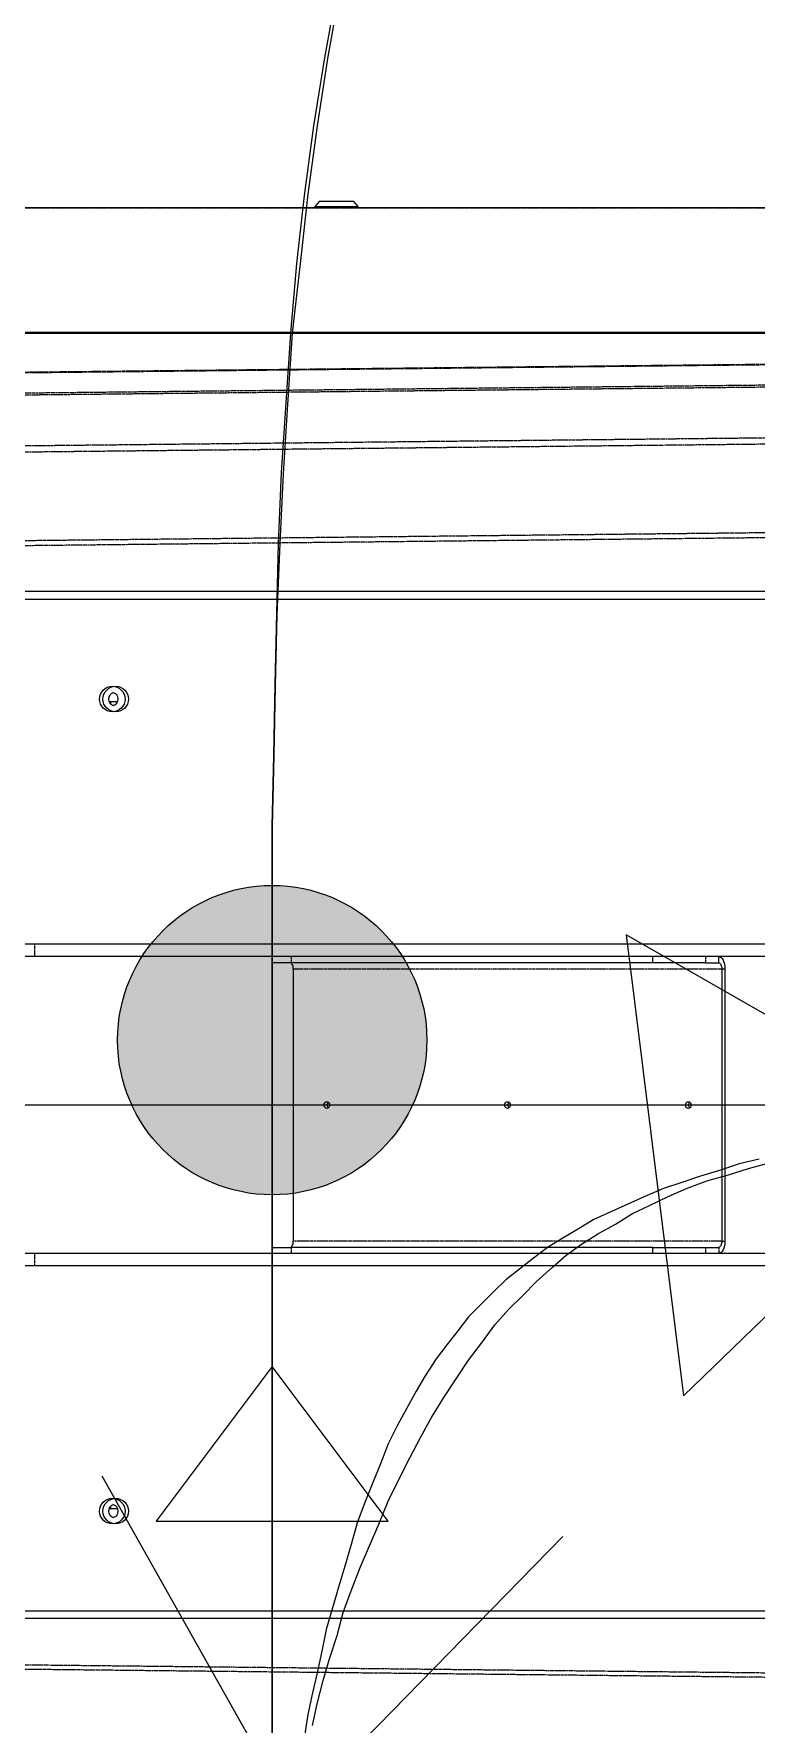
# Model space of a CAD drawing. Header units: millimetres. Extents: x -18594 to 273470, y -238787 to 48452.
# Drawn here: x 179193 to 179660, y -32218 to -31125 of the extents above; entities that cross this region are included whole.
import ezdxf

# ---------------------------------------------------------------- set-up
doc = ezdxf.new("R2010")
doc.units = ezdxf.units.MM
doc.linetypes.add('Xref AGV layout$0$CENTERX2', pattern=[20.32, 12.7, -2.54, 2.54, -2.54])
doc.linetypes.add('Xref AGV layout$0$PHANTOM', pattern=[2.5, 1.25, -0.25, 0.25, -0.25, 0.25, -0.25])
doc.layers.add('AM_BOR', color=4, linetype='Continuous', lineweight=25)
doc.layers.add('Xref AGV layout$0$ANNOTATION', color=5, linetype='Continuous')
for name, color, linetype, true_color in [('Xref AGV layout$0$Ndc8_F_Moderate', 5, 'Continuous', 0x0000ff), ('Xref AGV layout$0$Ndc8_F_TurnRightModerate', 5, 'Continuous', 0x0000ff), ('Xref AGV layout$0$Ndc8_Point', 7, 'Continuous', 0x000080), ('Xref AGV layout$0$Ndc8_R_Fast', 1, 'Continuous', 0xff0000), ('Xref AGV layout$0$Ndc8_R_Moderate', 1, 'Continuous', 0xff0000), ('Xref AGV layout$0$Ndc8_R_TurnLeftModerate', 1, 'Continuous', 0xff0000)]:
    doc.layers.add(name, color=color, linetype=linetype, true_color=true_color)

# ---------------------------------------------------------------- blocks, each defined once
blk = doc.blocks.new('Xref AGV layout$0$A$C6D3E55E3')
at = {"color": 7, "linetype": 'Continuous', "lineweight": 25}
for p, q in [((2729.7, 1706.1), (2726.7, 1702.8)), ((2729.7, 1706.1), (2740.1, 1706.1)), ((2740.1, 1706.1), (2751.7, 1706.1)), ((2754.7, 1702.8), (2751.7, 1706.1)), ((3234.8, 1701.8), (2147.2, 1701.8)), ((2726.7, 1702.8), (2726.7, 1701.8)), ((2726.7, 1702.8), (2739.9, 1702.8)), ((2739.9, 1702.8), (2754.7, 1702.8)), ((2754.7, 1701.8), (2754.7, 1702.8)), ((3169.6, 1621.2), (2149.2, 1621.2)), ((2149.2, 1620.9), (3171.2, 1620.9)), ((3140.3, 1453.8), (2149.2, 1453.8)), ((2308.9, 1448.8), (3140.9, 1448.8)), ((2593.6, 1382.8), (2599.4, 1382.8)), ((2594.6, 1382.8), (2594.6, 1381.3)), ((2545.8, 1225.8), (2488.5, 1225.8)), ((3102.1, 1225.8), (2545.8, 1225.8)), ((2545.8, 1217.8), (2488.5, 1217.8)), ((3102.1, 1217.8), (2545.8, 1217.8)), ((2699, 1217.8), (2699, 1213.8)), ((2711.5, 1213.8), (2699, 1213.8)), ((2945.3, 1213.8), (2711.5, 1213.8)), ((2979.5, 1213.8), (2945.3, 1213.8)), ((2979.5, 1213.8), (2988, 1213.8)), ((2712.8, 1209.8), (2712.8, 1033.8)), ((2990, 1209.8), (2990, 1033.8)), ((2992, 1209.8), (2992, 1033.8)), ((2699, 1029.8), (2699, 1025.8)), ((2699, 1029.8), (2711.5, 1029.8)), ((2945.3, 1029.8), (2711.5, 1029.8)), ((2945.3, 1029.8), (2979.5, 1029.8)), ((2979.5, 1029.8), (2988, 1029.8)), ((2545.8, 1025.8), (2488.5, 1025.8)), ((2545.8, 1017.8), (2488.5, 1017.8)), ((3102.1, 1025.8), (2545.8, 1025.8)), ((3102.1, 1017.8), (2545.8, 1017.8)), ((2599.4, 860.8), (2593.6, 860.8)), ((2594.6, 862.4), (2594.6, 860.8)), ((3140.3, 789.8), (2149.2, 789.8)), ((2308.9, 794.8), (3140.9, 794.8))]:
    blk.add_line(p, q, dxfattribs=at)
at = {"color": 8, "linetype": 'Xref AGV layout$0$PHANTOM', "lineweight": 18}
for p, q in [((2147.2, 1701.8), (3234.6, 1701.8)), ((3156.4, 1602.1), (2147.2, 1591.3)), ((2147.2, 1591.1), (3156.3, 1602)), ((3150.2, 1588.6), (2147.2, 1577.8)), ((2147.2, 1576.8), (3150, 1587.5)), ((3144.9, 1554.4), (2147.2, 1543.7)), ((2147.2, 1539.9), (3144.5, 1550.6)), ((3142.3, 1493.1), (2147.2, 1482.4)), ((2147.2, 1479.4), (3142.2, 1490.1)), ((2545.8, 1217.8), (2545.8, 1225.8)), ((2711.5, 1217.8), (2711.5, 1213.8)), ((2945.3, 1213.8), (2945.3, 1217.8)), ((2979.5, 1217.8), (2979.5, 1213.8)), ((2988, 1213.8), (2988, 1217.8)), ((2712.8, 1209.8), (2990, 1209.8)), ((2990, 1209.8), (2992, 1209.8)), ((2711.5, 1029.8), (2711.5, 1025.8)), ((2990, 1033.8), (2712.8, 1033.8)), ((2945.3, 1025.8), (2945.3, 1029.8)), ((2979.5, 1029.8), (2979.5, 1025.8)), ((2988, 1029.8), (2988, 1025.8)), ((2990, 1033.8), (2992, 1033.8)), ((2545.8, 1017.8), (2545.8, 1025.8)), ((2147.2, 764.2), (3142.2, 753.5)), ((3142.3, 750.5), (2147.2, 761.2))]:
    blk.add_line(p, q, dxfattribs=at)
at = {"color": 7, "linetype": 'Continuous', "lineweight": 25, "flags": 128}
for points in [[(2712.8, 1209.8), (2712.8, 1210.6), (2712.7, 1211.4), (2712.5, 1212), (2712.2, 1212.7), (2711.9, 1213.1), (2711.6, 1213.5), (2711.2, 1213.7), (2710.8, 1213.8)], [(2988, 1217.8), (2988.7, 1217.7), (2989.5, 1217.2), (2990.2, 1216.5), (2990.8, 1215.5), (2991.3, 1214.3), (2991.6, 1212.9), (2991.9, 1211.4), (2992, 1209.8)], [(2988, 1213.8), (2988.3, 1213.7), (2988.7, 1213.5), (2989.1, 1213.1), (2989.4, 1212.7), (2989.6, 1212), (2989.8, 1211.4), (2989.9, 1210.6), (2990, 1209.8)], [(2734.5, 1123.9), (2735.2, 1123.8), (2735.8, 1123.3), (2736.2, 1122.6), (2736.3, 1121.8), (2736.2, 1121), (2735.8, 1120.3), (2735.2, 1119.9), (2734.5, 1119.7), (2733.8, 1119.9), (2733.2, 1120.3), (2732.8, 1121), (2732.7, 1121.8), (2732.8, 1122.6), (2733.2, 1123.3), (2733.8, 1123.8), (2734.5, 1123.9)], [(2851.4, 1123.9), (2852.1, 1123.8), (2852.7, 1123.3), (2853.1, 1122.6), (2853.2, 1121.8), (2853.1, 1121), (2852.7, 1120.3), (2852.1, 1119.9), (2851.4, 1119.7), (2850.7, 1119.9), (2850.1, 1120.3), (2849.7, 1121), (2849.6, 1121.8), (2849.7, 1122.6), (2850.1, 1123.3), (2850.7, 1123.8), (2851.4, 1123.9)], [(2968.3, 1123.9), (2969, 1123.8), (2969.6, 1123.3), (2970, 1122.6), (2970.1, 1121.8), (2970, 1121), (2969.6, 1120.3), (2969, 1119.9), (2968.3, 1119.7), (2967.6, 1119.9), (2967, 1120.3), (2966.6, 1121), (2966.5, 1121.8), (2966.6, 1122.6), (2967, 1123.3), (2967.6, 1123.8), (2968.3, 1123.9)], [(2710.8, 1029.8), (2711.2, 1029.9), (2711.6, 1030.1), (2711.9, 1030.5), (2712.2, 1031), (2712.5, 1031.6), (2712.7, 1032.3), (2712.8, 1033), (2712.8, 1033.8)], [(2992, 1033.8), (2991.9, 1032.3), (2991.6, 1030.8), (2991.3, 1029.4), (2990.8, 1028.2), (2990.2, 1027.2), (2989.5, 1026.4), (2988.7, 1026), (2988, 1025.8)], [(2990, 1033.8), (2989.9, 1033), (2989.8, 1032.3), (2989.6, 1031.6), (2989.4, 1031), (2989.1, 1030.5), (2988.7, 1030.1), (2988.3, 1029.9), (2988, 1029.8)]]:
    blk.add_lwpolyline(points, dxfattribs=at)
at = {"color": 7, "linetype": 'Continuous', "lineweight": 25}
for centre in [(2595.8, 1384.3), (2598, 1384.3), (2595.8, 859.3), (2598, 859.3)]:
    blk.add_circle(centre, 8.24, dxfattribs=at)
for centre, radius, start, end in [((2597.6, 1384.3), 4.25, 104.6574, 180.0794), ((2597.6, 1384.3), 4.25, 104.6439, 180.093), ((2595.4, 1384.3), 4.25, 279.9843, 80.0157), ((2597.6, 1384.3), 4.25, 179.9073, 255.3562), ((2597.6, 1384.3), 4.25, 179.9206, 255.3429), ((2736.9, 1121.8), 2.25, 128.8056, 231.1944), ((2853.8, 1121.8), 2.25, 128.8056, 231.1944), ((2970.7, 1121.8), 2.25, 128.8056, 231.1944), ((2597.6, 859.3), 4.25, 104.6571, 180.0794), ((2595.4, 859.3), 4.25, 279.9845, 80.0155), ((2597.6, 859.3), 4.25, 179.907, 255.3561)]:
    blk.add_arc(centre, radius, start, end, dxfattribs=at)
at = {"layer": 'Xref AGV layout$0$ANNOTATION', "linetype": 'Xref AGV layout$0$CENTERX2'}
blk.add_line((3438.3, 1121.8), (0, 1121.8), dxfattribs=at)
blk = doc.blocks.new('Xref AGV layout$0$AGV single reverse')
blk.add_blockref('Xref AGV layout$0$A$C6D3E55E3', (33309.9, -239033.2))
blk = doc.blocks.new('Xref AGV layout')
at = {"layer": 'Xref AGV layout$0$Ndc8_Point'}
h = blk.add_hatch(color=256, dxfattribs=at)
edge = h.paths.add_edge_path(flags=0)
edge.add_arc((179347, -31776), 100, 0, 360)
at = {"layer": 'Xref AGV layout$0$Ndc8_F_Moderate'}
for points in [[(179347, -32621), (179347, -31776)], [(179347, -31987), (179272, -32087), (179422, -32087), (179347, -31987)]]:
    blk.add_lwpolyline(points, dxfattribs=at)
at = {"layer": 'Xref AGV layout$0$Ndc8_F_TurnRightModerate'}
for points in [[(179347, -31776), (179347, -31730), (179347, -31684), (179347, -31638), (179348, -31592), (179349, -31546), (179350, -31500), (179351, -31455), (179353, -31409), (179356, -31364), (179359, -31319), (179363, -31274), (179368, -31230), (179374, -31185), (179381, -31141), (179381, -31141), (179389, -31097)], [(179793, -31832), (179576, -31708), (179613, -32006), (179793, -31832)], [(179373, -32219), (179376, -32205), (179380, -32190), (179384, -32176), (179389, -32161), (179393, -32146), (179393, -32146), (179398, -32132), (179404, -32117), (179410, -32103), (179416, -32089), (179422, -32074), (179429, -32060), (179436, -32046), (179443, -32033), (179450, -32020), (179458, -32007), (179466, -31995), (179474, -31983), (179483, -31971), (179491, -31960), (179491, -31960), (179500, -31950), (179509, -31941), (179518, -31932), (179528, -31923), (179537, -31915), (179547, -31908), (179558, -31901), (179569, -31895), (179580, -31888), (179591, -31883), (179603, -31877), (179615, -31872), (179628, -31867), (179642, -31863), (179642, -31863), (179655, -31859), (179670, -31855)]]:
    blk.add_lwpolyline(points, dxfattribs=at)
at = {"layer": 'Xref AGV layout$0$Ndc8_Point'}
blk.add_circle((179347, -31776), 100, dxfattribs=at)
at = {"layer": 'Xref AGV layout$0$Ndc8_R_Fast'}
blk.add_lwpolyline([(180135, -31818), (178535, -31818)], dxfattribs=at)
at = {"layer": 'Xref AGV layout$0$Ndc8_R_Moderate'}
blk.add_lwpolyline([(179347, -31776), (179347, -32621)], dxfattribs=at)
at = {"layer": 'Xref AGV layout$0$Ndc8_R_TurnLeftModerate'}
for points in [[(179391, -31096), (179383, -31140), (179383, -31140), (179376, -31185), (179370, -31229), (179365, -31274), (179360, -31319), (179357, -31365), (179354, -31410), (179352, -31455), (179350, -31501), (179349, -31547), (179348, -31592), (179347, -31638), (179347, -31684), (179347, -31730), (179347, -31776)], [(179662, -31853), (179649, -31856), (179637, -31860), (179624, -31864), (179612, -31868), (179600, -31872), (179588, -31877), (179577, -31882), (179566, -31887), (179555, -31892), (179545, -31898), (179545, -31898), (179535, -31904), (179525, -31910), (179516, -31917), (179507, -31924), (179498, -31931), (179490, -31939), (179482, -31947), (179474, -31955), (179467, -31964), (179460, -31973), (179453, -31982), (179446, -31993), (179440, -32003), (179434, -32014), (179434, -32014), (179428, -32025), (179422, -32037), (179417, -32050), (179412, -32062), (179407, -32075), (179402, -32088), (179398, -32102), (179394, -32116), (179390, -32129), (179386, -32143), (179382, -32157), (179379, -32171), (179376, -32185), (179373, -32198), (179373, -32198), (179370, -32212), (179368, -32226)], [(179535, -32097), (179360, -32276), (179237, -32058)]]:
    blk.add_lwpolyline(points, dxfattribs=at)
blk.add_blockref('Xref AGV layout$0$AGV single reverse', (143337.9, 206093.4))

msp = doc.modelspace()

# ---------------------------------------------------------------- block references
at = {"layer": 'AM_BOR'}
msp.add_blockref('Xref AGV layout', (0, 0), dxfattribs=at)

doc.saveas('drawing.dxf')
